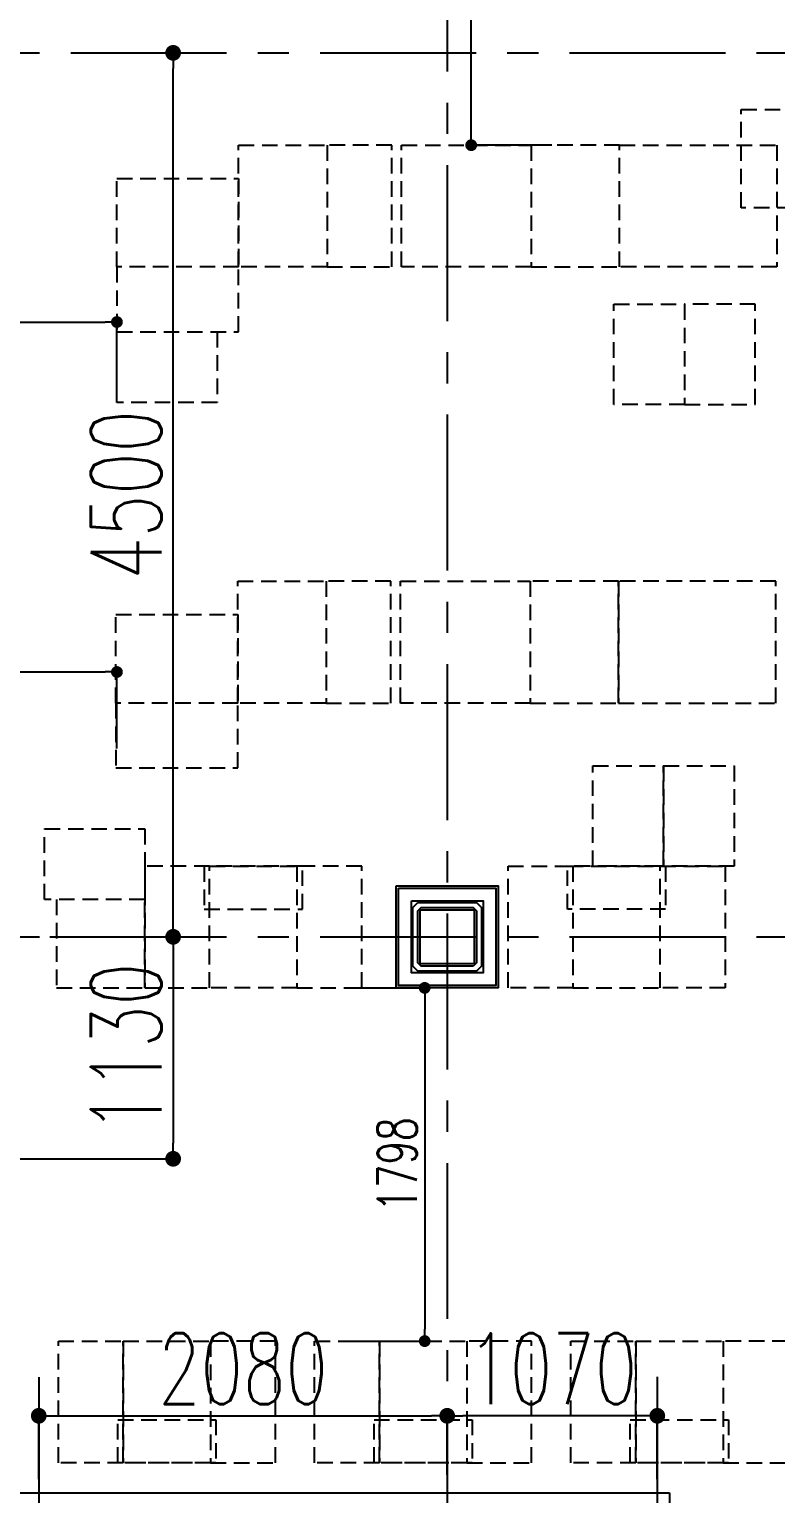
# Model space of a CAD drawing. Extents: x -119186 to 81195, y 1816 to 147180.
# Drawn here: x 37278 to 41079, y 29348 to 36803 of the extents above; entities that cross this region are included whole.
import ezdxf

# ---------------------------------------------------------------- set-up
doc = ezdxf.new("R2010")
doc.units = 0
doc.header["$LTSCALE"] = 12.7
doc.header["$MEASUREMENT"] = 0
doc.header["$PDMODE"] = 1
doc.header["$PDSIZE"] = -2
doc.linetypes.add('CENTER', pattern=[2, 1.25, -0.25, 0.25, -0.25])
doc.linetypes.add('HIDDEN2', pattern=[0.1875, 0.125, -0.0625])
doc.layers.get('0').update_dxf_attribs({"linetype": 'CONTINUOUS'})
doc.layers.get('DEFPOINTS').update_dxf_attribs({"color": 1, "linetype": 'CONTINUOUS'})
for name, color, linetype in [('A_寸法', 9, 'CONTINUOUS'), ('A_建築（下図）', 8, 'CONTINUOUS'), ('A_建築（什器）', 8, 'CONTINUOUS'), ('A_建築（新設・仕上げ）', 2, 'CONTINUOUS'), ('A_建築（軽鉄下地）', 8, 'CONTINUOUS'), ('A_通り芯', 8, 'CENTER')]:
    doc.layers.add(name, color=color, linetype=linetype)
doc.styles.add('Dim', font='simplex.shx', dxfattribs={"width": 0.7, "bigfont": 'extfont2.shx'})
doc.dimstyles.new('1-200', dxfattribs={"dimscale": 200, "dimtxt": 3, "dimasz": 1, "dimexe": 1, "dimexo": 1, "dimgap": 1, "dimtad": 1, "dimdec": 0, "dimtxsty": 'Dim', "dimblk": 'DOT', "dimcen": 2.5, "dimadec": 0, "dimazin": 0, "dimtfac": 1, "dimtdec": 0, "dimtix": 1, "dimtmove": 2, "dimatfit": 3, "dimldrblk": '引出線', "dimfxl": 1, "dimlwd": -1, "dimlwe": -1, "dimarcsym": 0})

# ---------------------------------------------------------------- blocks, each defined once
blk = doc.blocks.new('_Dot')
at = {"color": 0, "linetype": 'ByBlock', "lineweight": -2}
blk.add_line((-0.5, 0), (-1, 0), dxfattribs=at)
at = {"color": 0, "linetype": 'ByBlock', "const_width": 0.5}
blk.add_lwpolyline([(-0.25, 0, 1), (0.25, 0, 1)], format="xyb", close=True, dxfattribs=at)
blk = doc.blocks.new('*D42')
at = {"layer": 'A_寸法', "color": 0, "transparency": 16777216}
for p, q in [((37528.9, 36682.6), (38010.6, 36682.6)), ((38010.6, 32262.6), (38010.6, 36602.6)), ((37506.8, 32182.6), (38010.6, 32182.6))]:
    blk.add_line(p, q, dxfattribs=at)
at = {"layer": 'DEFPOINTS', "color": 0, "transparency": 16777216}
for p in [(37528.9, 36682.6), (38010.6, 36682.6), (37506.8, 32182.6)]:
    blk.add_point(p, dxfattribs=at)
at = {"layer": 'A_寸法', "color": 0, "transparency": 16777216, "xscale": 80, "yscale": 80, "zscale": 80}
for p, rotation in [((38010.6, 36682.6), 90), ((38010.6, 32182.6), 270)]:
    blk.add_blockref('_Dot', p, dxfattribs=dict(at, rotation=rotation))
at = {"layer": 'A_寸法', "color": 0, "transparency": 16777216, "insert": (37770.6, 34432.6), "char_height": 360, "attachment_point": 5, "rotation": 90, "style": 'Dim'}
blk.add_mtext('4500', dxfattribs=at)
blk = doc.blocks.new('引出線')
at = {"color": 0, "linetype": 'ByBlock'}
for points in [[(0, 0), (-1.96, -0.4)], [(-1, 0), (0, 0)]]:
    blk.add_lwpolyline(points, dxfattribs=at)
blk = doc.blocks.new('*D70')
at = {"layer": 'A_寸法', "color": 0, "transparency": 16777216}
for p, q in [((37382.2, 32182.6), (38010.6, 32182.6)), ((38010.6, 32102.6), (38010.6, 31132.6)), ((37404.3, 31052.6), (38010.6, 31052.6))]:
    blk.add_line(p, q, dxfattribs=at)
at = {"layer": 'DEFPOINTS', "color": 0, "transparency": 16777216}
for p in [(37382.2, 32182.6), (37404.3, 31052.6), (38010.6, 31052.6)]:
    blk.add_point(p, dxfattribs=at)
at = {"layer": 'A_寸法', "color": 0, "transparency": 16777216, "xscale": 80, "yscale": 80, "zscale": 80}
for p, rotation in [((38010.6, 32182.6), 90), ((38010.6, 31052.6), 270)]:
    blk.add_blockref('_Dot', p, dxfattribs=dict(at, rotation=rotation))
at = {"layer": 'A_寸法', "color": 0, "transparency": 16777216, "insert": (37770.6, 31617.6), "char_height": 360, "attachment_point": 5, "rotation": 90, "style": 'Dim'}
blk.add_mtext('1130', dxfattribs=at)
blk = doc.blocks.new('*D81')
at = {"layer": 'A_寸法', "color": 0, "transparency": 16777216}
for p, q in [((37326.2, 29421.4), (37326.2, 29744.2)), ((37406.2, 29744.2), (39326.2, 29744.2)), ((39406.2, 29443.6), (39406.2, 29744.2))]:
    blk.add_line(p, q, dxfattribs=at)
at = {"layer": 'DEFPOINTS', "color": 0, "transparency": 16777216}
for p in [(39406.2, 29744.2), (37326.2, 29421.4), (39406.2, 29443.6)]:
    blk.add_point(p, dxfattribs=at)
at = {"layer": 'A_寸法', "color": 0, "transparency": 16777216, "xscale": 80, "yscale": 80, "zscale": 80, "rotation": 180}
blk.add_blockref('_Dot', (37326.2, 29744.2), dxfattribs=at)
at = {"layer": 'A_寸法', "color": 0, "transparency": 16777216, "xscale": 80, "yscale": 80, "zscale": 80}
blk.add_blockref('_Dot', (39406.2, 29744.2), dxfattribs=at)
at = {"layer": 'A_寸法', "color": 0, "transparency": 16777216, "insert": (38366.2, 29984.2), "char_height": 360, "attachment_point": 5, "style": 'Dim'}
blk.add_mtext('2080', dxfattribs=at)
blk = doc.blocks.new('*D82')
at = {"layer": 'A_寸法', "color": 0, "transparency": 16777216}
for p, q in [((39406.2, 29443.6), (39406.2, 29744.2)), ((40396.2, 29744.2), (39486.2, 29744.2)), ((40476.2, 29421.4), (40476.2, 29744.2))]:
    blk.add_line(p, q, dxfattribs=at)
at = {"layer": 'DEFPOINTS', "color": 0, "transparency": 16777216}
for p in [(39406.2, 29744.2), (39406.2, 29443.6), (40476.2, 29421.4)]:
    blk.add_point(p, dxfattribs=at)
at = {"layer": 'A_寸法', "color": 0, "transparency": 16777216, "xscale": 80, "yscale": 80, "zscale": 80, "rotation": 180}
blk.add_blockref('_Dot', (39406.2, 29744.2), dxfattribs=at)
at = {"layer": 'A_寸法', "color": 0, "transparency": 16777216, "xscale": 80, "yscale": 80, "zscale": 80}
blk.add_blockref('_Dot', (40476.2, 29744.2), dxfattribs=at)
at = {"layer": 'A_寸法', "color": 0, "transparency": 16777216, "insert": (39941.2, 29984.2), "char_height": 360, "attachment_point": 5, "style": 'Dim'}
blk.add_mtext('1070', dxfattribs=at)
blk = doc.blocks.new('*D141')
at = {"layer": 'A_寸法', "color": 0, "transparency": 16777216}
for p, q in [((39917.5, 38282.7), (39528.5, 38282.7)), ((39528.5, 36272.6), (39528.5, 38222.7)), ((39939.7, 36212.6), (39528.5, 36212.6))]:
    blk.add_line(p, q, dxfattribs=at)
at = {"layer": 'DEFPOINTS', "color": 0, "transparency": 16777216}
for p in [(39528.5, 38282.7), (39917.5, 38282.7), (39939.7, 36212.6)]:
    blk.add_point(p, dxfattribs=at)
at = {"layer": 'A_寸法', "color": 0, "transparency": 16777216, "xscale": 60, "yscale": 60, "zscale": 60}
for p, rotation in [((39528.5, 38282.7), 90), ((39528.5, 36212.6), 270)]:
    blk.add_blockref('_Dot', p, dxfattribs=dict(at, rotation=rotation))
at = {"layer": 'A_寸法', "color": 0, "transparency": 16777216, "insert": (39388.5, 37247.7), "char_height": 200, "attachment_point": 5, "rotation": 90, "style": 'Dim'}
blk.add_mtext('2070', dxfattribs=at)
blk = doc.blocks.new('*D134')
at = {"layer": 'A_寸法', "color": 0, "transparency": 16777216}
for p, q in [((36056.1, 34901.2), (36056.1, 35312.4)), ((36116.1, 35312.4), (37664.2, 35312.4)), ((37724.2, 34923.4), (37724.2, 35312.4))]:
    blk.add_line(p, q, dxfattribs=at)
at = {"layer": 'DEFPOINTS', "color": 0, "transparency": 16777216}
for p in [(37724.2, 35312.4), (36056.1, 34901.2), (37724.2, 34923.4)]:
    blk.add_point(p, dxfattribs=at)
at = {"layer": 'A_寸法', "color": 0, "transparency": 16777216, "xscale": 60, "yscale": 60, "zscale": 60, "rotation": 180}
blk.add_blockref('_Dot', (36056.1, 35312.4), dxfattribs=at)
at = {"layer": 'A_寸法', "color": 0, "transparency": 16777216, "xscale": 60, "yscale": 60, "zscale": 60}
blk.add_blockref('_Dot', (37724.2, 35312.4), dxfattribs=at)
at = {"layer": 'A_寸法', "color": 0, "transparency": 16777216, "insert": (36890.1, 35452.4), "char_height": 200, "attachment_point": 5, "style": 'Dim'}
blk.add_mtext('1668', dxfattribs=at)
blk = doc.blocks.new('*D123')
at = {"layer": 'A_寸法', "color": 0, "transparency": 16777216}
for p, q in [((35956.1, 33119.6), (35956.1, 33530.8)), ((36016.1, 33530.8), (37664.2, 33530.8)), ((37724.2, 33141.7), (37724.2, 33530.8))]:
    blk.add_line(p, q, dxfattribs=at)
at = {"layer": 'DEFPOINTS', "color": 0, "transparency": 16777216}
for p in [(37724.2, 33530.8), (35956.1, 33119.6), (37724.2, 33141.7)]:
    blk.add_point(p, dxfattribs=at)
at = {"layer": 'A_寸法', "color": 0, "transparency": 16777216, "xscale": 60, "yscale": 60, "zscale": 60, "rotation": 180}
blk.add_blockref('_Dot', (35956.1, 33530.8), dxfattribs=at)
at = {"layer": 'A_寸法', "color": 0, "transparency": 16777216, "xscale": 60, "yscale": 60, "zscale": 60}
blk.add_blockref('_Dot', (37724.2, 33530.8), dxfattribs=at)
at = {"layer": 'A_寸法', "color": 0, "transparency": 16777216, "insert": (36840.1, 33670.8), "char_height": 200, "attachment_point": 5, "style": 'Dim'}
blk.add_mtext('1768', dxfattribs=at)
blk = doc.blocks.new('*D124')
at = {"layer": 'A_寸法', "color": 0, "transparency": 16777216}
for p, q in [((38880.5, 31922.6), (39291.7, 31922.6)), ((39291.7, 31862.6), (39291.7, 30184.5)), ((38902.6, 30124.5), (39291.7, 30124.5))]:
    blk.add_line(p, q, dxfattribs=at)
at = {"layer": 'DEFPOINTS', "color": 0, "transparency": 16777216}
for p in [(38880.5, 31922.6), (38902.6, 30124.5), (39291.7, 30124.5)]:
    blk.add_point(p, dxfattribs=at)
at = {"layer": 'A_寸法', "color": 0, "transparency": 16777216, "xscale": 60, "yscale": 60, "zscale": 60}
for p, rotation in [((39291.7, 31922.6), 90), ((39291.7, 30124.5), 270)]:
    blk.add_blockref('_Dot', p, dxfattribs=dict(at, rotation=rotation))
at = {"layer": 'A_寸法', "color": 0, "transparency": 16777216, "insert": (39151.7, 31023.6), "char_height": 200, "attachment_point": 5, "rotation": 90, "style": 'Dim'}
blk.add_mtext('1798', dxfattribs=at)

msp = doc.modelspace()

# ---------------------------------------------------------------- linework, layer by layer
at = {"layer": 'A_建築（下図）', "color": 8, "flags": 128}
msp.add_lwpolyline([(39256.16, 32357.64), (39556.16, 32357.64), (39581.16, 32332.64), (39581.16, 32032.64), (39556.16, 32007.64), (39256.16, 32007.64), (39231.16, 32032.64), (39231.16, 32332.64), (39256.16, 32357.64)], close=True, dxfattribs=at)
at = {"layer": 'A_建築（下図）', "color": 8, "linetype": 'Continuous', "flags": 128}
for points in [[(39539.16, 32032.64), (39273.16, 32032.64), (39256.16, 32049.64), (39256.16, 32315.64), (39273.16, 32332.64), (39539.16, 32332.64), (39556.16, 32315.64), (39556.16, 32049.64), (39539.16, 32032.64)], [(39539.16, 32044.64), (39273.16, 32044.64), (39268.16, 32049.64), (39268.16, 32315.64), (39273.16, 32320.64), (39539.16, 32320.64), (39544.16, 32315.64), (39544.16, 32049.64), (39539.16, 32044.64)]]:
    msp.add_lwpolyline(points, close=True, dxfattribs=at)
at = {"layer": 'A_建築（什器）', "color": 8, "linetype": 'HIDDEN2', "ltscale": 50}
for points in [[(40903.89, 36394.3), (41403.89, 36394.3), (41403.89, 35894.3), (40903.89, 35894.3)], [(38344.16, 36212.64), (38794.16, 36212.64), (38794.16, 35592.64), (38344.16, 35592.64)], [(38794.16, 35592.64), (39124.16, 35592.64), (39124.16, 36212.64), (38794.16, 36212.64)], [(39174.16, 36212.64), (39834.16, 36212.64), (39834.16, 35592.64), (39174.16, 35592.64)], [(39834.16, 35592.64), (40284.16, 35592.64), (40284.16, 36212.64), (39834.16, 36212.64)], [(40284.16, 36212.64), (41084.16, 36212.64), (41084.16, 35592.64), (40284.16, 35592.64)], [(37724.16, 36042.64), (38344.16, 36042.64), (38344.16, 35592.64), (37724.16, 35592.64)], [(38344.16, 35592.64), (37724.16, 35592.64), (37724.16, 35262.64), (38344.16, 35262.64)], [(40255.29, 35402.64), (40615.29, 35402.64), (40615.29, 34892.64), (40255.29, 34892.64)], [(40615.29, 34892.64), (40975.29, 34892.64), (40975.29, 35402.64), (40615.29, 35402.64)], [(37724.16, 35262.64), (38234.16, 35262.64), (38234.16, 34902.64), (37724.16, 34902.64)], [(38339.16, 33992.64), (38789.16, 33992.64), (38789.16, 33372.64), (38339.16, 33372.64)], [(38789.16, 33372.64), (39119.16, 33372.64), (39119.16, 33992.64), (38789.16, 33992.64)], [(39169.16, 33992.64), (39829.16, 33992.64), (39829.16, 33372.64), (39169.16, 33372.64)], [(40279.16, 33992.64), (39829.16, 33992.64), (39829.16, 33372.64), (40279.16, 33372.64)], [(40279.16, 33372.64), (41079.16, 33372.64), (41079.16, 33992.64), (40279.16, 33992.64)], [(37719.16, 33822.64), (38339.16, 33822.64), (38339.16, 33372.64), (37719.16, 33372.64)], [(38339.16, 33372.64), (37719.16, 33372.64), (37719.16, 33042.64), (38339.16, 33042.64)], [(40148.06, 33052.64), (40508.06, 33052.64), (40508.06, 32542.64), (40148.06, 32542.64)], [(40508.06, 33052.64), (40868.06, 33052.64), (40868.06, 32542.64), (40508.06, 32542.64)], [(37356.15, 32732.64), (37866.15, 32732.64), (37866.15, 32372.64), (37356.15, 32372.64)], [(37866.15, 31922.64), (38196.15, 31922.64), (38196.15, 32542.64), (37866.15, 32542.64)], [(38668.65, 32542.64), (38168.65, 32542.64), (38168.65, 32322.64), (38668.65, 32322.64)], [(38196.15, 32542.64), (38641.15, 32542.64), (38641.15, 31922.64), (38196.15, 31922.64)], [(38641.15, 31922.64), (38971.15, 31922.64), (38971.15, 32542.64), (38641.15, 32542.64)], [(39716.13, 32542.64), (40046.13, 32542.64), (40046.13, 31922.64), (39716.13, 31922.64)], [(40518.63, 32322.64), (40018.63, 32322.64), (40018.63, 32542.64), (40518.63, 32542.64)], [(40046.13, 31922.64), (40491.13, 31922.64), (40491.13, 32542.64), (40046.13, 32542.64)], [(40491.13, 32542.64), (40821.13, 32542.64), (40821.13, 31922.64), (40491.13, 31922.64)], [(37866.15, 32372.64), (37416.15, 32372.64), (37416.15, 31922.64), (37866.15, 31922.64)], [(37426.13, 29504.5), (37426.13, 30124.5), (37756.13, 30124.5), (37756.13, 29504.5)], [(37756.13, 29504.5), (37756.13, 30124.5), (38201.13, 30124.5), (38201.13, 29504.5)], [(38531.13, 29504.5), (38531.13, 30124.5), (38201.13, 30124.5), (38201.13, 29504.5)], [(38731.13, 29504.5), (38731.13, 30124.5), (39061.13, 30124.5), (39061.13, 29504.5)], [(39061.13, 29504.5), (39061.13, 30124.5), (39506.13, 30124.5), (39506.13, 29504.5)], [(39836.13, 29504.5), (39836.13, 30124.5), (39506.13, 30124.5), (39506.13, 29504.5)], [(40036.13, 29504.5), (40036.13, 30124.5), (40366.13, 30124.5), (40366.13, 29504.5)], [(40366.13, 29504.5), (40366.13, 30124.5), (40811.13, 30124.5), (40811.13, 29504.5)], [(41141.13, 29504.5), (41141.13, 30124.5), (40811.13, 30124.5), (40811.13, 29504.5)], [(37728.63, 29504.5), (37728.63, 29724.5), (38228.63, 29724.5), (38228.63, 29504.5)], [(39033.63, 29504.5), (39033.63, 29724.5), (39533.63, 29724.5), (39533.63, 29504.5)], [(40338.63, 29504.5), (40338.63, 29724.5), (40838.63, 29724.5), (40838.63, 29504.5)]]:
    msp.add_lwpolyline(points, close=True, dxfattribs=at)
at = {"layer": 'A_建築（新設・仕上げ）'}
for p, q in [((37202.91, 29352.64), (40538.66, 29352.64)), ((40538.66, 29352.64), (40538.66, 25195.14))]:
    msp.add_line(p, q, dxfattribs=at)
at = {"layer": 'A_建築（新設・仕上げ）', "color": 2}
msp.add_lwpolyline([(39146.16, 32442.64), (39666.16, 32442.64), (39666.16, 31922.64), (39146.16, 31922.64)], close=True, dxfattribs=at)
at = {"layer": 'A_建築（軽鉄下地）'}
for points in [[(39158.66, 32430.14), (39653.66, 32430.14), (39653.66, 31935.14), (39158.66, 31935.14)], [(39223.66, 32365.14), (39588.66, 32365.14), (39588.66, 32000.14), (39223.66, 32000.14)]]:
    msp.add_lwpolyline(points, close=True, dxfattribs=at)
at = {"layer": 'A_通り芯', "color": 8, "ltscale": 50}
for p, q in [((39406.16, 51351.05), (39406.16, 14056.3)), ((15899.26, 36682.64), (73034.11, 36682.64)), ((15899.26, 32182.64), (73034.11, 32182.64)), ((30550.17, 31052.64), (38016.86, 31052.64)), ((37326.16, 29940.99), (37326.16, 24163.8)), ((40476.16, 29942.77), (40476.16, 14056.3))]:
    msp.add_line(p, q, dxfattribs=at)

# ---------------------------------------------------------------- dimensions: what is measured, and where the dimension line sits
at = {"layer": 'A_寸法', "color": 8}
for base, p1, p2, angle, override, picture, middle in [((39528.46, 38282.74), (39939.69, 36212.64), (39917.53, 38282.74), 90, {"dimtxt": 1, "dimasz": 0.3, "dimexe": 0, "dimexo": 0, "dimgap": 0.2}, '*D141', (39388.46, 37247.69)), ((38010.59, 36682.64), (37506.79, 32182.64), (37528.95, 36682.64), 90, {"dimtxt": 1.8, "dimasz": 0.4, "dimexe": 0, "dimexo": 0, "dimgap": 0.3}, '*D42', (37770.59, 34432.64)), ((38010.59, 31052.64), (37382.16, 32182.64), (37404.32, 31052.64), 270, {"dimtxt": 1.8, "dimasz": 0.4, "dimexe": 0, "dimexo": 0, "dimgap": 0.3}, '*D70', (37770.59, 31617.64)), ((39291.7, 30124.5), (38880.47, 31922.64), (38902.63, 30124.5), 270, {"dimtxt": 1, "dimasz": 0.3, "dimexe": 0, "dimexo": 0, "dimgap": 0.2}, '*D124', (39151.7, 31023.57)), ((39406.16, 29744.21), (40476.16, 29421.4), (39406.16, 29443.55), 180, {"dimtxt": 1.8, "dimasz": 0.4, "dimexe": 0, "dimexo": 0, "dimgap": 0.3}, '*D82', (39941.16, 29984.21))]:
    dim = msp.add_linear_dim(base=base, p1=p1, p2=p2, angle=angle, dimstyle='1-200', override=override, dxfattribs=at)
    dim.commit()
    dim.dimension.update_dxf_attribs({"geometry": picture, "text_midpoint": middle})
for base, p1, p2, override, picture, middle in [((37724.16, 35312.43), (36056.13, 34901.2), (37724.16, 34923.35), {"dimtxt": 1, "dimasz": 0.3, "dimexe": 0, "dimexo": 0, "dimgap": 0.2}, '*D134', (36890.14, 35452.43)), ((37724.16, 33530.82), (35956.13, 33119.59), (37724.16, 33141.75), {"dimtxt": 1, "dimasz": 0.3, "dimexe": 0, "dimexo": 0, "dimgap": 0.2}, '*D123', (36840.15, 33670.82)), ((39406.16, 29744.21), (37326.16, 29421.4), (39406.16, 29443.55), {"dimtxt": 1.8, "dimasz": 0.4, "dimexe": 0, "dimexo": 0, "dimgap": 0.3}, '*D81', (38366.16, 29984.21))]:
    dim = msp.add_linear_dim(base=base, p1=p1, p2=p2, dimstyle='1-200', override=override, dxfattribs=at)
    dim.commit()
    dim.dimension.update_dxf_attribs({"geometry": picture, "text_midpoint": middle})

doc.saveas('drawing.dxf')
